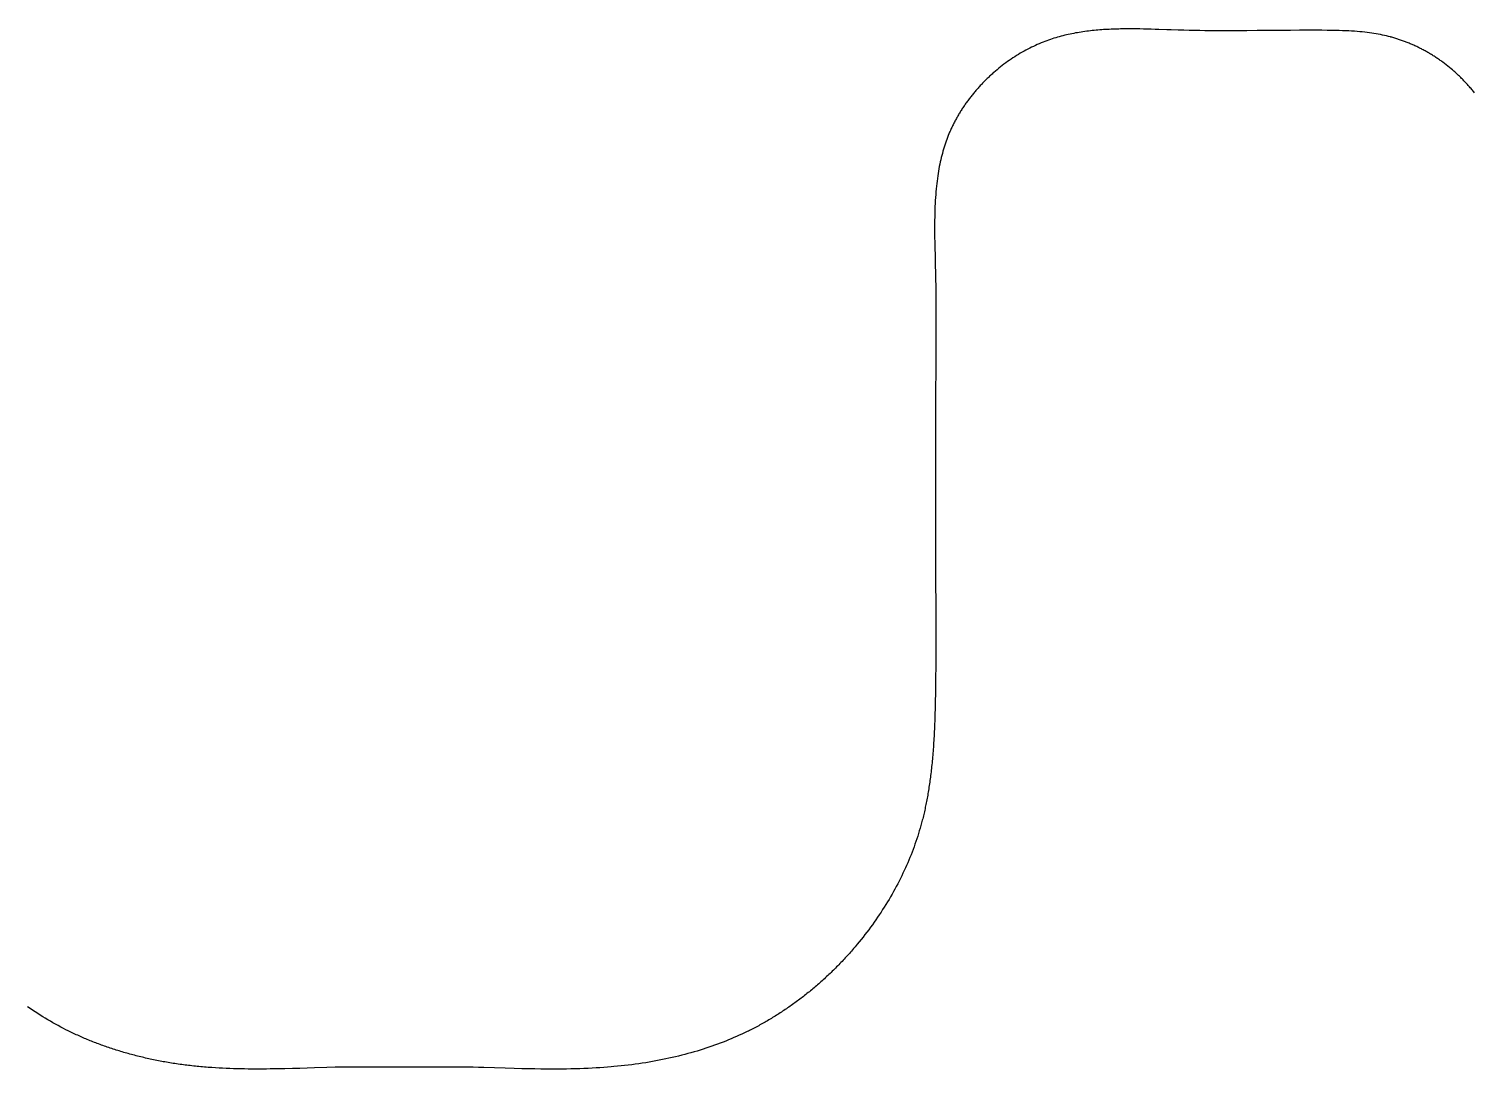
# Model space of a CAD drawing. Header units: millimetres. Extents: x -9 to 276, y -90 to 14.
# Drawn here: x 84.735 to 88.986, y 10.938 to 13.998 of the extents above; entities that cross this region are included whole.
import ezdxf

# ---------------------------------------------------------------- set-up
doc = ezdxf.new("R2010")
doc.units = ezdxf.units.MM
doc.layers.add('BLACK', color=7, linetype='CONTINUOUS')

msp = doc.modelspace()

# ---------------------------------------------------------------- linework, layer by layer
at = {"layer": 'BLACK', "linetype": 'Continuous'}
for p, q in [((87.808398, 13.984794), (87.803018, 13.983736)), ((87.813789, 13.985801), (87.808398, 13.984794)), ((87.819193, 13.986759), (87.813789, 13.985801)), ((87.824609, 13.987669), (87.819193, 13.986759)), ((87.830036, 13.988532), (87.824609, 13.987669)), ((87.835474, 13.989349), (87.830036, 13.988532)), ((87.840923, 13.990121), (87.835474, 13.989349)), ((87.846383, 13.99085), (87.840923, 13.990121)), ((87.851854, 13.991535), (87.846383, 13.99085)), ((87.857334, 13.992179), (87.851854, 13.991535)), ((87.862824, 13.992781), (87.857334, 13.992179)), ((87.868324, 13.993344), (87.862824, 13.992781)), ((87.873833, 13.993868), (87.868324, 13.993344)), ((87.879351, 13.994355), (87.873833, 13.993868)), ((87.884878, 13.994804), (87.879351, 13.994355)), ((87.890413, 13.995218), (87.884878, 13.994804)), ((87.895957, 13.995597), (87.890413, 13.995218)), ((87.901508, 13.995943), (87.895957, 13.995597)), ((87.907067, 13.996256), (87.901508, 13.995943)), ((87.912633, 13.996537), (87.907067, 13.996256)), ((87.918206, 13.996787), (87.912633, 13.996537)), ((87.923785, 13.997008), (87.918206, 13.996787)), ((87.929372, 13.9972), (87.923785, 13.997008)), ((87.934964, 13.997365), (87.929372, 13.9972)), ((87.940562, 13.997503), (87.934964, 13.997365)), ((87.946166, 13.997616), (87.940562, 13.997503)), ((87.951775, 13.997704), (87.946166, 13.997616)), ((87.957389, 13.997769), (87.951775, 13.997704)), ((87.963008, 13.997812), (87.957389, 13.997769)), ((87.968631, 13.997833), (87.963008, 13.997812)), ((87.97989, 13.997814), (87.968631, 13.997833)), ((87.991163, 13.997723), (87.97989, 13.997814)), ((88.002448, 13.997566), (87.991163, 13.997723)), ((88.013743, 13.997352), (88.002448, 13.997566)), ((88.025046, 13.997089), (88.013743, 13.997352)), ((88.036354, 13.996785), (88.025046, 13.997089)), ((88.047666, 13.996449), (88.036354, 13.996785)), ((88.058977, 13.996089), (88.047666, 13.996449)), ((88.081595, 13.995328), (88.058977, 13.996089)), ((88.094944, 13.994875), (88.081595, 13.995328)), ((88.115422, 13.99421), (88.094944, 13.994875)), ((88.132127, 13.993725), (88.115422, 13.99421)), ((88.147679, 13.993341), (88.132127, 13.993725)), ((88.163201, 13.993023), (88.147679, 13.993341)), ((88.178697, 13.992766), (88.163201, 13.993023)), ((88.194168, 13.992567), (88.178697, 13.992766)), ((88.209616, 13.992421), (88.194168, 13.992567)), ((88.225043, 13.992323), (88.209616, 13.992421)), ((88.240451, 13.992269), (88.225043, 13.992323)), ((88.255842, 13.992254), (88.240451, 13.992269)), ((88.271218, 13.992275), (88.255842, 13.992254)), ((88.286581, 13.992327), (88.271218, 13.992275)), ((88.301933, 13.992405), (88.286581, 13.992327)), ((88.317276, 13.992506), (88.301933, 13.992405)), ((88.347942, 13.992755), (88.317276, 13.992506)), ((88.378596, 13.993039), (88.347942, 13.992755)), ((88.414222, 13.993367), (88.378596, 13.993039)), ((88.445484, 13.993611), (88.414222, 13.993367)), ((88.471993, 13.993757), (88.445484, 13.993611)), ((88.495719, 13.99382), (88.471993, 13.993757)), ((88.517557, 13.993808), (88.495719, 13.99382)), ((88.538004, 13.993725), (88.517557, 13.993808)), ((88.553341, 13.993605), (88.538004, 13.993725)), ((88.566299, 13.993442), (88.553341, 13.993605)), ((88.577905, 13.993229), (88.566299, 13.993442)), ((88.588574, 13.992963), (88.577905, 13.993229)), ((88.59854, 13.992642), (88.588574, 13.992963)), ((88.60795, 13.992266), (88.59854, 13.992642)), ((88.616903, 13.991834), (88.60795, 13.992266)), ((88.62547, 13.991345), (88.616903, 13.991834)), ((88.633706, 13.9908), (88.62547, 13.991345)), ((88.641651, 13.990197), (88.633706, 13.9908)), ((88.649339, 13.989538), (88.641651, 13.990197)), ((88.656796, 13.988822), (88.649339, 13.989538)), ((88.664044, 13.988049), (88.656796, 13.988822)), ((88.671101, 13.987219), (88.664044, 13.988049)), ((88.677984, 13.986331), (88.671101, 13.987219)), ((88.684705, 13.985386), (88.677984, 13.986331)), ((88.691276, 13.984384), (88.684705, 13.985386)), ((88.697708, 13.983325), (88.691276, 13.984384)), ((87.684259, 13.943871), (87.678689, 13.941092)), ((87.689842, 13.946568), (87.684259, 13.943871)), ((87.695437, 13.949182), (87.689842, 13.946568)), ((87.701043, 13.951712), (87.695437, 13.949182)), ((87.706657, 13.95416), (87.701043, 13.951712)), ((87.712278, 13.956523), (87.706657, 13.95416)), ((87.717904, 13.958803), (87.712278, 13.956523)), ((87.723534, 13.960998), (87.717904, 13.958803)), ((87.729167, 13.963109), (87.723534, 13.960998)), ((87.734343, 13.964974), (87.729167, 13.963109)), ((87.739536, 13.966775), (87.734343, 13.964974)), ((87.744744, 13.968512), (87.739536, 13.966775)), ((87.749969, 13.970187), (87.744744, 13.968512)), ((87.755209, 13.971801), (87.749969, 13.970187)), ((87.760464, 13.973355), (87.755209, 13.971801)), ((87.765734, 13.974849), (87.760464, 13.973355)), ((87.771019, 13.976285), (87.765734, 13.974849)), ((87.776318, 13.977664), (87.771019, 13.976285)), ((87.781631, 13.978987), (87.776318, 13.977664)), ((87.786958, 13.980254), (87.781631, 13.978987)), ((87.792298, 13.981468), (87.786958, 13.980254)), ((87.797652, 13.982628), (87.792298, 13.981468)), ((87.803018, 13.983736), (87.797652, 13.982628)), ((88.704009, 13.982208), (88.697708, 13.983325)), ((88.710187, 13.981034), (88.704009, 13.982208)), ((88.71625, 13.979802), (88.710187, 13.981034)), ((88.722204, 13.978513), (88.71625, 13.979802)), ((88.728054, 13.977166), (88.722204, 13.978513)), ((88.733807, 13.975761), (88.728054, 13.977166)), ((88.739467, 13.974298), (88.733807, 13.975761)), ((88.741233, 13.973825), (88.739467, 13.974298)), ((88.744065, 13.973049), (88.741233, 13.973825)), ((88.746893, 13.972253), (88.744065, 13.973049)), ((88.749726, 13.971435), (88.746893, 13.972253)), ((88.752553, 13.970598), (88.749726, 13.971435)), ((88.755384, 13.969739), (88.752553, 13.970598)), ((88.758211, 13.96886), (88.755384, 13.969739)), ((88.76104, 13.967959), (88.758211, 13.96886)), ((88.763864, 13.967039), (88.76104, 13.967959)), ((88.766691, 13.966097), (88.763864, 13.967039)), ((88.769512, 13.965136), (88.766691, 13.966097)), ((88.772335, 13.964153), (88.769512, 13.965136)), ((88.775152, 13.96315), (88.772335, 13.964153)), ((88.777971, 13.962126), (88.775152, 13.96315)), ((88.780784, 13.961082), (88.777971, 13.962126)), ((88.783597, 13.960017), (88.780784, 13.961082)), ((88.786404, 13.958933), (88.783597, 13.960017)), ((88.789212, 13.957827), (88.786404, 13.958933)), ((88.792013, 13.956702), (88.789212, 13.957827)), ((88.794813, 13.955556), (88.792013, 13.956702)), ((88.797606, 13.954391), (88.794813, 13.955556)), ((88.800399, 13.953204), (88.797606, 13.954391)), ((88.803184, 13.951999), (88.800399, 13.953204)), ((88.805968, 13.950773), (88.803184, 13.951999)), ((88.808744, 13.949528), (88.805968, 13.950773)), ((88.811518, 13.948262), (88.808744, 13.949528)), ((88.814284, 13.946978), (88.811518, 13.948262)), ((88.817047, 13.945673), (88.814284, 13.946978)), ((88.819802, 13.944349), (88.817047, 13.945673)), ((88.822553, 13.943006), (88.819802, 13.944349)), ((88.825296, 13.941643), (88.822553, 13.943006)), ((87.613551, 13.901567), (87.60832, 13.897783)), ((87.618819, 13.905278), (87.613551, 13.901567)), ((87.624122, 13.908917), (87.618819, 13.905278)), ((87.629459, 13.912482), (87.624122, 13.908917)), ((87.634827, 13.915972), (87.629459, 13.912482)), ((87.640225, 13.919386), (87.634827, 13.915972)), ((87.645651, 13.922724), (87.640225, 13.919386)), ((87.651103, 13.925984), (87.645651, 13.922724)), ((87.656579, 13.929165), (87.651103, 13.925984)), ((87.662078, 13.932267), (87.656579, 13.929165)), ((87.667597, 13.93529), (87.662078, 13.932267)), ((87.673134, 13.938232), (87.667597, 13.93529)), ((87.678689, 13.941092), (87.673134, 13.938232)), ((88.828035, 13.940261), (88.825296, 13.941643)), ((88.830765, 13.938861), (88.828035, 13.940261)), ((88.83349, 13.93744), (88.830765, 13.938861)), ((88.836206, 13.936002), (88.83349, 13.93744)), ((88.838917, 13.934544), (88.836206, 13.936002)), ((88.841618, 13.933068), (88.838917, 13.934544)), ((88.844313, 13.931573), (88.841618, 13.933068)), ((88.846998, 13.93006), (88.844313, 13.931573)), ((88.849676, 13.928528), (88.846998, 13.93006)), ((88.852345, 13.926979), (88.849676, 13.928528)), ((88.855005, 13.925411), (88.852345, 13.926979)), ((88.857656, 13.923826), (88.855005, 13.925411)), ((88.860298, 13.922222), (88.857656, 13.923826)), ((88.86293, 13.920602), (88.860298, 13.922222)), ((88.865553, 13.918963), (88.86293, 13.920602)), ((88.868165, 13.917308), (88.865553, 13.918963)), ((88.870767, 13.915635), (88.868165, 13.917308)), ((88.873358, 13.913945), (88.870767, 13.915635)), ((88.875939, 13.912238), (88.873358, 13.913945)), ((88.878508, 13.910515), (88.875939, 13.912238)), ((88.881067, 13.908775), (88.878508, 13.910515)), ((88.883613, 13.907019), (88.881067, 13.908775)), ((88.886149, 13.905247), (88.883613, 13.907019)), ((88.888672, 13.903458), (88.886149, 13.905247)), ((88.891182, 13.901654), (88.888672, 13.903458)), ((88.893681, 13.899834), (88.891182, 13.901654)), ((88.89864, 13.896148), (88.893681, 13.899834)), ((87.560838, 13.858516), (87.558466, 13.856295)), ((87.563224, 13.860722), (87.560838, 13.858516)), ((87.565624, 13.862914), (87.563224, 13.860722)), ((87.568037, 13.865092), (87.565624, 13.862914)), ((87.570464, 13.867254), (87.568037, 13.865092)), ((87.572903, 13.869401), (87.570464, 13.867254)), ((87.577822, 13.87365), (87.572903, 13.869401)), ((87.58279, 13.877837), (87.577822, 13.87365)), ((87.587807, 13.881959), (87.58279, 13.877837)), ((87.59287, 13.886016), (87.587807, 13.881959)), ((87.597978, 13.890007), (87.59287, 13.886016)), ((87.603129, 13.89393), (87.597978, 13.890007)), ((87.60832, 13.897783), (87.603129, 13.89393)), ((88.903546, 13.892401), (88.89864, 13.896148)), ((88.908398, 13.888595), (88.903546, 13.892401)), ((88.913194, 13.884731), (88.908398, 13.888595)), ((88.917932, 13.880811), (88.913194, 13.884731)), ((88.921833, 13.877505), (88.917932, 13.880811)), ((88.924169, 13.87549), (88.921833, 13.877505)), ((88.926492, 13.87346), (88.924169, 13.87549)), ((88.928805, 13.871411), (88.926492, 13.87346)), ((88.931105, 13.869348), (88.928805, 13.871411)), ((88.933397, 13.867266), (88.931105, 13.869348)), ((88.935674, 13.865169), (88.933397, 13.867266)), ((88.937942, 13.863053), (88.935674, 13.865169)), ((88.940196, 13.860923), (88.937942, 13.863053)), ((88.942442, 13.858774), (88.940196, 13.860923)), ((88.944673, 13.856611), (88.942442, 13.858774)), ((87.520483, 13.816557), (87.518396, 13.814113)), ((87.522586, 13.818988), (87.520483, 13.816557)), ((87.524708, 13.82141), (87.522586, 13.818988)), ((87.526845, 13.82382), (87.524708, 13.82141)), ((87.529001, 13.82622), (87.526845, 13.82382)), ((87.531171, 13.828607), (87.529001, 13.82622)), ((87.53336, 13.830983), (87.531171, 13.828607)), ((87.535564, 13.833347), (87.53336, 13.830983)), ((87.537785, 13.8357), (87.535564, 13.833347)), ((87.540021, 13.83804), (87.537785, 13.8357)), ((87.542274, 13.840368), (87.540021, 13.83804)), ((87.544541, 13.842682), (87.542274, 13.840368)), ((87.546825, 13.844985), (87.544541, 13.842682)), ((87.549123, 13.847274), (87.546825, 13.844985)), ((87.551437, 13.84955), (87.549123, 13.847274)), ((87.553766, 13.851812), (87.551437, 13.84955)), ((87.556109, 13.854061), (87.553766, 13.851812)), ((87.558466, 13.856295), (87.556109, 13.854061)), ((88.946894, 13.854428), (88.944673, 13.856611)), ((88.949102, 13.852232), (88.946894, 13.854428)), ((88.9513, 13.850016), (88.949102, 13.852232)), ((88.953483, 13.847787), (88.9513, 13.850016)), ((88.955657, 13.845539), (88.953483, 13.847787)), ((88.957817, 13.843277), (88.955657, 13.845539)), ((88.959966, 13.840996), (88.957817, 13.843277)), ((88.962101, 13.838702), (88.959966, 13.840996)), ((88.964226, 13.836389), (88.962101, 13.838702)), ((88.966336, 13.834063), (88.964226, 13.836389)), ((88.968436, 13.831718), (88.966336, 13.834063)), ((88.97052, 13.82936), (88.968436, 13.831718)), ((88.972595, 13.826983), (88.97052, 13.82936)), ((88.974654, 13.824593), (88.972595, 13.826983)), ((88.976702, 13.822184), (88.974654, 13.824593)), ((88.978736, 13.819763), (88.976702, 13.822184)), ((88.980758, 13.817323), (88.978736, 13.819763)), ((88.982765, 13.814871), (88.980758, 13.817323)), ((88.984761, 13.8124), (88.982765, 13.814871)), ((87.487491, 13.773771), (87.485722, 13.771184)), ((87.489282, 13.776355), (87.487491, 13.773771)), ((87.49109, 13.778929), (87.489282, 13.776355)), ((87.49292, 13.781498), (87.49109, 13.778929)), ((87.494766, 13.784057), (87.49292, 13.781498)), ((87.496634, 13.786611), (87.494766, 13.784057)), ((87.498519, 13.789154), (87.496634, 13.786611)), ((87.500425, 13.791691), (87.498519, 13.789154)), ((87.502347, 13.794218), (87.500425, 13.791691)), ((87.504291, 13.796739), (87.502347, 13.794218)), ((87.50625, 13.799248), (87.504291, 13.796739)), ((87.50823, 13.80175), (87.50625, 13.799248)), ((87.510227, 13.804241), (87.50823, 13.80175)), ((87.512243, 13.806725), (87.510227, 13.804241)), ((87.514276, 13.809197), (87.512243, 13.806725)), ((87.516328, 13.811661), (87.514276, 13.809197)), ((87.518396, 13.814113), (87.516328, 13.811661)), ((88.986741, 13.809917), (88.984761, 13.8124)), ((87.461576, 13.731647), (87.460132, 13.728976)), ((87.463044, 13.734319), (87.461576, 13.731647)), ((87.46453, 13.736982), (87.463044, 13.734319)), ((87.466039, 13.739645), (87.46453, 13.736982)), ((87.467567, 13.7423), (87.466039, 13.739645)), ((87.469117, 13.744955), (87.467567, 13.7423)), ((87.470686, 13.7476), (87.469117, 13.744955)), ((87.472277, 13.750245), (87.470686, 13.7476)), ((87.473886, 13.75288), (87.472277, 13.750245)), ((87.475518, 13.755514), (87.473886, 13.75288)), ((87.477167, 13.758139), (87.475518, 13.755514)), ((87.478839, 13.760762), (87.477167, 13.758139)), ((87.480529, 13.763375), (87.478839, 13.760762)), ((87.482241, 13.765985), (87.480529, 13.763375)), ((87.483971, 13.768586), (87.482241, 13.765985)), ((87.485722, 13.771184), (87.483971, 13.768586)), ((87.441267, 13.689271), (87.439058, 13.683846)), ((87.443241, 13.693948), (87.441267, 13.689271)), ((87.444415, 13.696658), (87.443241, 13.693948)), ((87.445608, 13.699362), (87.444415, 13.696658)), ((87.446824, 13.702069), (87.445608, 13.699362)), ((87.448059, 13.704769), (87.446824, 13.702069)), ((87.449317, 13.707471), (87.448059, 13.704769)), ((87.450594, 13.710167), (87.449317, 13.707471)), ((87.451895, 13.712865), (87.450594, 13.710167)), ((87.453214, 13.715555), (87.451895, 13.712865)), ((87.454557, 13.718247), (87.453214, 13.715555)), ((87.455918, 13.720932), (87.454557, 13.718247)), ((87.457302, 13.723618), (87.455918, 13.720932)), ((87.458705, 13.726296), (87.457302, 13.723618)), ((87.460132, 13.728976), (87.458705, 13.726296)), ((87.427038, 13.649835), (87.425239, 13.643901)), ((87.428895, 13.655689), (87.427038, 13.649835)), ((87.430811, 13.661466), (87.428895, 13.655689)), ((87.432785, 13.667167), (87.430811, 13.661466)), ((87.434817, 13.672796), (87.432785, 13.667167)), ((87.436908, 13.678355), (87.434817, 13.672796)), ((87.439058, 13.683846), (87.436908, 13.678355)), ((87.415664, 13.606449), (87.414272, 13.599867)), ((87.417115, 13.612928), (87.415664, 13.606449)), ((87.418624, 13.619308), (87.417115, 13.612928)), ((87.42019, 13.625591), (87.418624, 13.619308)), ((87.421815, 13.631782), (87.42019, 13.625591)), ((87.423498, 13.637885), (87.421815, 13.631782)), ((87.425239, 13.643901), (87.423498, 13.637885)), ((87.40819, 13.565226), (87.407151, 13.557912)), ((87.409289, 13.572402), (87.40819, 13.565226)), ((87.410446, 13.579449), (87.409289, 13.572402)), ((87.411663, 13.586371), (87.410446, 13.579449)), ((87.412938, 13.593176), (87.411663, 13.586371)), ((87.414272, 13.599867), (87.412938, 13.593176)), ((87.402857, 13.518994), (87.402181, 13.510667)), ((87.403594, 13.527124), (87.402857, 13.518994)), ((87.404393, 13.53507), (87.403594, 13.527124)), ((87.405252, 13.542843), (87.404393, 13.53507)), ((87.406172, 13.550454), (87.405252, 13.542843)), ((87.407151, 13.557912), (87.406172, 13.550454)), ((87.400106, 13.475033), (87.399748, 13.465429)), ((87.400529, 13.484332), (87.400106, 13.475033)), ((87.401017, 13.493355), (87.400529, 13.484332)), ((87.401568, 13.502126), (87.401017, 13.493355)), ((87.402181, 13.510667), (87.401568, 13.502126)), ((87.399074, 13.434374), (87.398989, 13.423079)), ((87.39923, 13.44515), (87.399074, 13.434374)), ((87.399455, 13.455483), (87.39923, 13.44515)), ((87.399748, 13.465429), (87.399455, 13.455483)), ((87.398989, 13.423079), (87.398976, 13.411165)), ((87.398976, 13.411165), (87.39904, 13.398486)), ((87.39904, 13.398486), (87.399187, 13.384826)), ((87.399187, 13.384826), (87.399423, 13.369824)), ((87.399423, 13.369824), (87.399766, 13.352799)), ((87.399766, 13.352799), (87.400253, 13.332096)), ((87.400253, 13.332096), (87.400628, 13.317155)), ((87.400628, 13.317155), (87.401048, 13.300388)), ((87.401048, 13.300388), (87.401443, 13.283649)), ((87.401443, 13.283649), (87.401877, 13.26246)), ((87.401877, 13.26246), (87.402245, 13.240669)), ((87.402245, 13.240669), (87.402546, 13.21818)), ((87.402546, 13.21818), (87.40278, 13.194871)), ((87.40278, 13.194871), (87.402945, 13.170586)), ((87.402945, 13.170586), (87.403041, 13.145107)), ((87.403041, 13.145107), (87.403065, 13.11813)), ((87.403065, 13.11813), (87.403014, 13.089192)), ((87.402882, 13.057527), (87.402658, 13.021684)), ((87.403014, 13.089192), (87.402882, 13.057527)), ((87.402658, 13.021684), (87.402316, 12.978125)), ((87.402316, 12.978125), (87.402052, 12.947368)), ((87.402052, 12.947368), (87.401733, 12.910075)), ((87.401733, 12.910075), (87.401443, 12.872751)), ((87.401443, 12.872751), (87.401443, 12.461852)), ((87.401443, 12.461852), (87.401793, 12.403494)), ((87.401793, 12.403494), (87.402061, 12.359423)), ((87.402061, 12.359423), (87.402299, 12.315365)), ((87.402299, 12.315365), (87.402478, 12.271312)), ((87.402478, 12.271312), (87.402536, 12.249287)), ((87.402536, 12.249287), (87.402568, 12.227261)), ((87.40257, 12.205234), (87.402539, 12.183205)), ((87.402568, 12.227261), (87.40257, 12.205234)), ((87.40247, 12.161173), (87.402361, 12.139139)), ((87.402539, 12.183205), (87.40247, 12.161173)), ((87.402208, 12.1171), (87.402006, 12.095057)), ((87.402361, 12.139139), (87.402208, 12.1171)), ((87.401752, 12.073008), (87.401443, 12.050954)), ((87.402006, 12.095057), (87.401752, 12.073008)), ((87.401235, 12.038134), (87.401003, 12.025313)), ((87.401443, 12.050954), (87.401235, 12.038134)), ((87.40033, 11.995308), (87.400081, 11.986109)), ((87.400558, 12.004508), (87.40033, 11.995308)), ((87.400792, 12.01491), (87.400558, 12.004508)), ((87.401003, 12.025313), (87.400792, 12.01491)), ((87.398694, 11.946166), (87.398374, 11.938761)), ((87.398992, 11.953575), (87.398694, 11.946166)), ((87.399287, 11.961423), (87.398992, 11.953575)), ((87.39956, 11.969273), (87.399287, 11.961423)), ((87.399831, 11.97769), (87.39956, 11.969273)), ((87.400081, 11.986109), (87.399831, 11.97769)), ((87.396602, 11.904677), (87.396204, 11.898189)), ((87.396981, 11.911169), (87.396602, 11.904677)), ((87.397353, 11.917915), (87.396981, 11.911169)), ((87.397704, 11.924665), (87.397353, 11.917915)), ((87.398049, 11.931711), (87.397704, 11.924665)), ((87.398374, 11.938761), (87.398049, 11.931711)), ((87.393543, 11.861741), (87.393054, 11.856009)), ((87.394024, 11.867629), (87.393543, 11.861741)), ((87.394485, 11.873522), (87.394024, 11.867629)), ((87.394939, 11.879587), (87.394485, 11.873522)), ((87.395372, 11.885657), (87.394939, 11.879587)), ((87.395798, 11.891921), (87.395372, 11.885657)), ((87.396204, 11.898189), (87.395798, 11.891921)), ((87.389217, 11.817559), (87.388616, 11.812344)), ((87.389809, 11.822883), (87.389217, 11.817559)), ((87.390382, 11.828213), (87.389809, 11.822883)), ((87.390947, 11.833661), (87.390382, 11.828213)), ((87.391492, 11.839113), (87.390947, 11.833661)), ((87.392029, 11.844695), (87.391492, 11.839113)), ((87.392545, 11.850281), (87.392029, 11.844695)), ((87.393054, 11.856009), (87.392545, 11.850281)), ((87.383991, 11.777086), (87.383278, 11.772259)), ((87.384697, 11.781996), (87.383991, 11.777086)), ((87.385382, 11.78691), (87.384697, 11.781996)), ((87.386059, 11.791914), (87.385382, 11.78691)), ((87.386717, 11.796922), (87.386059, 11.791914)), ((87.387366, 11.802026), (87.386717, 11.796922)), ((87.387995, 11.807134), (87.387366, 11.802026)), ((87.388616, 11.812344), (87.387995, 11.807134)), ((87.377037, 11.734939), (87.37619, 11.730426)), ((87.377863, 11.739457), (87.377037, 11.734939)), ((87.378682, 11.744042), (87.377863, 11.739457)), ((87.37948, 11.748631), (87.378682, 11.744042)), ((87.38027, 11.753291), (87.37948, 11.748631)), ((87.381041, 11.757955), (87.38027, 11.753291)), ((87.381802, 11.762694), (87.381041, 11.757955)), ((87.382544, 11.767437), (87.381802, 11.762694)), ((87.383278, 11.772259), (87.382544, 11.767437)), ((87.36796, 11.691395), (87.366971, 11.687193)), ((87.368929, 11.695601), (87.36796, 11.691395)), ((87.369889, 11.69986), (87.368929, 11.695601)), ((87.370829, 11.704124), (87.369889, 11.69986)), ((87.371761, 11.708442), (87.370829, 11.704124)), ((87.372673, 11.712765), (87.371761, 11.708442)), ((87.373576, 11.717145), (87.372673, 11.712765)), ((87.37446, 11.72153), (87.373576, 11.717145)), ((87.375335, 11.725976), (87.37446, 11.72153)), ((87.37619, 11.730426), (87.375335, 11.725976)), ((87.356401, 11.646977), (87.354102, 11.639168)), ((87.358571, 11.65462), (87.356401, 11.646977)), ((87.359673, 11.658613), (87.358571, 11.65462)), ((87.360757, 11.662612), (87.359673, 11.658613)), ((87.361831, 11.666655), (87.360757, 11.662612)), ((87.362885, 11.670703), (87.361831, 11.666655)), ((87.363931, 11.674797), (87.362885, 11.670703)), ((87.364957, 11.678895), (87.363931, 11.674797)), ((87.365974, 11.683042), (87.364957, 11.678895)), ((87.366971, 11.687193), (87.365974, 11.683042)), ((87.344068, 11.607918), (87.341349, 11.600105)), ((87.346702, 11.615731), (87.344068, 11.607918)), ((87.349253, 11.623544), (87.346702, 11.615731)), ((87.35172, 11.631356), (87.349253, 11.623544)), ((87.354102, 11.639168), (87.35172, 11.631356)), ((87.329634, 11.568878), (87.326495, 11.56108)), ((87.332689, 11.57668), (87.329634, 11.568878)), ((87.33566, 11.584486), (87.332689, 11.57668)), ((87.338547, 11.592295), (87.33566, 11.584486)), ((87.341349, 11.600105), (87.338547, 11.592295)), ((87.30954, 11.522188), (87.305898, 11.514435)), ((87.313099, 11.529951), (87.30954, 11.522188)), ((87.316573, 11.537723), (87.313099, 11.529951)), ((87.319964, 11.545502), (87.316573, 11.537723)), ((87.323271, 11.553288), (87.319964, 11.545502)), ((87.326495, 11.56108), (87.323271, 11.553288)), ((87.290499, 11.483537), (87.286442, 11.475846)), ((87.294473, 11.491242), (87.290499, 11.483537)), ((87.298365, 11.498961), (87.294473, 11.491242)), ((87.302173, 11.506692), (87.298365, 11.498961)), ((87.305898, 11.514435), (87.302173, 11.506692)), ((87.264932, 11.437642), (87.260387, 11.43006)), ((87.269397, 11.445246), (87.264932, 11.437642)), ((87.27378, 11.452869), (87.269397, 11.445246)), ((87.278083, 11.460511), (87.27378, 11.452869)), ((87.282303, 11.46817), (87.278083, 11.460511)), ((87.286442, 11.475846), (87.282303, 11.46817)), ((87.23647, 11.392498), (87.231452, 11.385064)), ((87.241411, 11.39996), (87.23647, 11.392498)), ((87.246273, 11.407448), (87.241411, 11.39996)), ((87.251057, 11.414961), (87.246273, 11.407448)), ((87.255762, 11.422499), (87.251057, 11.414961)), ((87.260387, 11.43006), (87.255762, 11.422499)), ((87.210617, 11.355629), (87.205221, 11.348352)), ((87.215939, 11.36294), (87.210617, 11.355629)), ((87.221186, 11.370284), (87.215939, 11.36294)), ((87.226357, 11.377659), (87.221186, 11.370284)), ((87.231452, 11.385064), (87.226357, 11.377659)), ((87.177154, 11.312518), (87.171329, 11.30547)), ((87.182909, 11.319607), (87.177154, 11.312518)), ((87.188595, 11.326736), (87.182909, 11.319607)), ((87.194209, 11.333904), (87.188595, 11.326736)), ((87.199751, 11.34111), (87.194209, 11.333904)), ((87.205221, 11.348352), (87.199751, 11.34111)), ((87.136109, 11.265354), (87.132999, 11.262003)), ((87.139207, 11.268721), (87.136109, 11.265354)), ((87.142291, 11.272102), (87.139207, 11.268721)), ((87.145361, 11.275499), (87.142291, 11.272102)), ((87.148418, 11.27891), (87.145361, 11.275499)), ((87.151461, 11.282336), (87.148418, 11.27891)), ((87.15449, 11.285776), (87.151461, 11.282336)), ((87.157505, 11.289231), (87.15449, 11.285776)), ((87.160506, 11.2927), (87.157505, 11.289231)), ((87.165435, 11.298465), (87.160506, 11.2927)), ((87.171329, 11.30547), (87.165435, 11.298465)), ((87.094677, 11.223002), (87.091403, 11.219856)), ((87.097937, 11.226164), (87.094677, 11.223002)), ((87.101187, 11.229343), (87.097937, 11.226164)), ((87.104424, 11.232537), (87.101187, 11.229343)), ((87.107649, 11.235748), (87.104424, 11.232537)), ((87.110862, 11.238974), (87.107649, 11.235748)), ((87.114063, 11.242218), (87.110862, 11.238974)), ((87.11725, 11.245476), (87.114063, 11.242218)), ((87.120426, 11.248751), (87.11725, 11.245476)), ((87.123588, 11.25204), (87.120426, 11.248751)), ((87.126739, 11.255346), (87.123588, 11.25204)), ((87.129875, 11.258666), (87.126739, 11.255346)), ((87.132999, 11.262003), (87.129875, 11.258666)), ((87.047836, 11.180504), (87.044409, 11.177597)), ((87.05125, 11.183426), (87.047836, 11.180504)), ((87.054657, 11.186368), (87.05125, 11.183426)), ((87.05805, 11.189326), (87.054657, 11.186368)), ((87.061436, 11.192303), (87.05805, 11.189326)), ((87.064809, 11.195295), (87.061436, 11.192303)), ((87.068173, 11.198307), (87.064809, 11.195295)), ((87.071524, 11.201334), (87.068173, 11.198307)), ((87.074866, 11.204379), (87.071524, 11.201334)), ((87.078195, 11.20744), (87.074866, 11.204379)), ((87.081515, 11.21052), (87.078195, 11.20744)), ((87.084822, 11.213615), (87.081515, 11.21052)), ((87.088119, 11.216728), (87.084822, 11.213615)), ((87.091403, 11.219856), (87.088119, 11.216728)), ((86.99545, 11.138812), (86.991887, 11.136181)), ((86.999007, 11.141464), (86.99545, 11.138812)), ((87.002552, 11.144132), (86.999007, 11.141464)), ((87.006092, 11.146821), (87.002552, 11.144132)), ((87.00962, 11.149527), (87.006092, 11.146821)), ((87.013142, 11.152253), (87.00962, 11.149527)), ((87.016652, 11.154995), (87.013142, 11.152253)), ((87.020156, 11.157758), (87.016652, 11.154995)), ((87.023649, 11.160537), (87.020156, 11.157758)), ((87.027134, 11.163336), (87.023649, 11.160537)), ((87.030607, 11.166152), (87.027134, 11.163336)), ((87.034074, 11.168987), (87.030607, 11.166152)), ((87.037528, 11.171838), (87.034074, 11.168987)), ((87.040975, 11.17471), (87.037528, 11.171838)), ((87.044409, 11.177597), (87.040975, 11.17471)), ((84.738904, 11.11634), (84.73159, 11.121342)), ((84.746252, 11.111413), (84.738904, 11.11634)), ((84.753632, 11.10656), (84.746252, 11.111413)), ((84.761043, 11.101782), (84.753632, 11.10656)), ((84.768484, 11.09708), (84.761043, 11.101782)), ((84.775955, 11.092453), (84.768484, 11.09708)), ((86.930116, 11.094344), (86.926421, 11.092059)), ((86.933808, 11.096652), (86.930116, 11.094344)), ((86.93749, 11.098977), (86.933808, 11.096652)), ((86.941169, 11.101323), (86.93749, 11.098977)), ((86.944838, 11.103687), (86.941169, 11.101323)), ((86.948503, 11.106073), (86.944838, 11.103687)), ((86.952158, 11.108475), (86.948503, 11.106073)), ((86.955809, 11.110899), (86.952158, 11.108475)), ((86.959449, 11.11334), (86.955809, 11.110899)), ((86.963086, 11.115803), (86.959449, 11.11334)), ((86.966711, 11.118282), (86.963086, 11.115803)), ((86.970333, 11.120783), (86.966711, 11.118282)), ((86.973943, 11.123301), (86.970333, 11.120783)), ((86.977549, 11.12584), (86.973943, 11.123301)), ((86.981144, 11.128396), (86.977549, 11.12584)), ((86.984734, 11.130973), (86.981144, 11.128396)), ((86.988313, 11.133566), (86.984734, 11.130973)), ((86.991887, 11.136181), (86.988313, 11.133566)), ((84.783453, 11.087904), (84.775955, 11.092453)), ((84.790978, 11.083431), (84.783453, 11.087904)), ((84.79853, 11.079035), (84.790978, 11.083431)), ((84.806106, 11.074718), (84.79853, 11.079035)), ((84.813707, 11.070478), (84.806106, 11.074718)), ((84.82133, 11.066317), (84.813707, 11.070478)), ((84.828975, 11.062235), (84.82133, 11.066317)), ((84.836642, 11.058232), (84.828975, 11.062235)), ((84.844328, 11.054309), (84.836642, 11.058232)), ((84.851165, 11.050894), (84.844328, 11.054309)), ((86.855074, 11.052366), (86.85127, 11.050477)), ((86.858878, 11.054276), (86.855074, 11.052366)), ((86.862673, 11.056205), (86.858878, 11.054276)), ((86.866467, 11.058155), (86.862673, 11.056205)), ((86.870253, 11.060124), (86.866467, 11.058155)), ((86.874038, 11.062115), (86.870253, 11.060124)), ((86.877813, 11.064123), (86.874038, 11.062115)), ((86.881587, 11.066154), (86.877813, 11.064123)), ((86.885353, 11.068202), (86.881587, 11.066154)), ((86.889116, 11.070273), (86.885353, 11.068202)), ((86.892871, 11.072361), (86.889116, 11.070273)), ((86.896624, 11.074472), (86.892871, 11.072361)), ((86.900367, 11.0766), (86.896624, 11.074472)), ((86.904109, 11.07875), (86.900367, 11.0766)), ((86.90784, 11.080918), (86.904109, 11.07875)), ((86.91157, 11.083107), (86.90784, 11.080918)), ((86.91529, 11.085315), (86.91157, 11.083107)), ((86.919008, 11.087544), (86.91529, 11.085315)), ((86.922716, 11.08979), (86.919008, 11.087544)), ((86.926421, 11.092059), (86.922716, 11.08979)), ((84.855061, 11.04898), (84.851165, 11.050894)), ((84.858964, 11.047083), (84.855061, 11.04898)), ((84.86289, 11.045199), (84.858964, 11.047083)), ((84.866823, 11.043333), (84.86289, 11.045199)), ((84.870779, 11.041479), (84.866823, 11.043333)), ((84.874742, 11.039643), (84.870779, 11.041479)), ((84.878728, 11.037819), (84.874742, 11.039643)), ((84.882721, 11.036014), (84.878728, 11.037819)), ((84.886737, 11.03422), (84.882721, 11.036014)), ((84.89076, 11.032445), (84.886737, 11.03422)), ((84.894806, 11.030682), (84.89076, 11.032445)), ((84.89886, 11.028938), (84.894806, 11.030682)), ((84.902936, 11.027206), (84.89886, 11.028938)), ((84.90702, 11.025493), (84.902936, 11.027206)), ((84.911126, 11.023792), (84.90702, 11.025493)), ((84.91524, 11.022109), (84.911126, 11.023792)), ((84.919377, 11.020439), (84.91524, 11.022109)), ((84.923521, 11.018787), (84.919377, 11.020439)), ((84.927687, 11.017148), (84.923521, 11.018787)), ((84.931862, 11.015528), (84.927687, 11.017148)), ((84.936059, 11.013921), (84.931862, 11.015528)), ((84.940263, 11.012332), (84.936059, 11.013921)), ((84.944491, 11.010756), (84.940263, 11.012332)), ((84.948725, 11.009198), (84.944491, 11.010756)), ((84.952983, 11.007654), (84.948725, 11.009198)), ((86.760363, 11.011572), (86.75201, 11.008544)), ((86.768645, 11.014659), (86.760363, 11.011572)), ((86.776855, 11.017803), (86.768645, 11.014659)), ((86.784994, 11.021006), (86.776855, 11.017803)), ((86.793062, 11.024265), (86.784994, 11.021006)), ((86.80106, 11.027582), (86.793062, 11.024265)), ((86.808987, 11.030956), (86.80106, 11.027582)), ((86.816845, 11.034387), (86.808987, 11.030956)), ((86.824634, 11.037874), (86.816845, 11.034387)), ((86.832354, 11.041418), (86.824634, 11.037874)), ((86.840006, 11.045017), (86.832354, 11.041418)), ((86.847457, 11.048607), (86.840006, 11.045017)), ((86.85127, 11.050477), (86.847457, 11.048607)), ((84.957248, 11.006128), (84.952983, 11.007654)), ((84.961536, 11.004616), (84.957248, 11.006128)), ((84.965831, 11.003122), (84.961536, 11.004616)), ((84.97015, 11.001641), (84.965831, 11.003122)), ((84.974475, 11.00018), (84.97015, 11.001641)), ((84.978824, 10.998731), (84.974475, 11.00018)), ((84.983179, 10.997302), (84.978824, 10.998731)), ((84.987559, 10.995886), (84.983179, 10.997302)), ((84.991944, 10.994489), (84.987559, 10.995886)), ((84.996354, 10.993105), (84.991944, 10.994489)), ((85.000769, 10.991741), (84.996354, 10.993105)), ((85.005209, 10.99039), (85.000769, 10.991741)), ((85.009655, 10.989059), (85.005209, 10.99039)), ((85.014124, 10.987741), (85.009655, 10.989059)), ((85.0186, 10.986442), (85.014124, 10.987741)), ((85.0231, 10.985158), (85.0186, 10.986442)), ((85.027606, 10.983892), (85.0231, 10.985158)), ((85.032135, 10.982641), (85.027606, 10.983892)), ((85.036671, 10.981409), (85.032135, 10.982641)), ((85.041231, 10.980191), (85.036671, 10.981409)), ((85.045796, 10.978992), (85.041231, 10.980191)), ((85.050386, 10.977808), (85.045796, 10.978992)), ((85.054981, 10.976643), (85.050386, 10.977808)), ((85.0596, 10.975493), (85.054981, 10.976643)), ((85.064225, 10.974362), (85.0596, 10.975493)), ((85.068874, 10.973246), (85.064225, 10.974362)), ((85.073529, 10.97215), (85.068874, 10.973246)), ((85.078207, 10.971068), (85.073529, 10.97215)), ((85.082891, 10.970006), (85.078207, 10.971068)), ((85.087599, 10.968959), (85.082891, 10.970006)), ((85.092312, 10.967931), (85.087599, 10.968959)), ((85.097049, 10.966919), (85.092312, 10.967931)), ((85.101791, 10.965926), (85.097049, 10.966919)), ((86.598602, 10.966319), (86.588888, 10.964403)), ((86.608237, 10.968301), (86.598602, 10.966319)), ((86.617794, 10.970348), (86.608237, 10.968301)), ((86.627274, 10.972459), (86.617794, 10.970348)), ((86.636676, 10.974634), (86.627274, 10.972459)), ((86.646002, 10.976873), (86.636676, 10.974634)), ((86.65525, 10.979175), (86.646002, 10.976873)), ((86.664422, 10.981539), (86.65525, 10.979175)), ((86.673518, 10.983966), (86.664422, 10.981539)), ((86.682537, 10.986455), (86.673518, 10.983966)), ((86.691482, 10.989005), (86.682537, 10.986455)), ((86.700351, 10.991616), (86.691482, 10.989005)), ((86.709146, 10.994287), (86.700351, 10.991616)), ((86.717866, 10.997019), (86.709146, 10.994287)), ((86.726512, 10.999811), (86.717866, 10.997019)), ((86.735084, 11.002663), (86.726512, 10.999811)), ((86.743583, 11.005574), (86.735084, 11.002663)), ((86.75201, 11.008544), (86.743583, 11.005574)), ((85.106557, 10.964949), (85.101791, 10.965926)), ((85.111328, 10.963991), (85.106557, 10.964949)), ((85.116123, 10.963049), (85.111328, 10.963991)), ((85.120923, 10.962126), (85.116123, 10.963049)), ((85.125747, 10.96122), (85.120923, 10.962126)), ((85.130575, 10.960332), (85.125747, 10.96122)), ((85.135428, 10.959461), (85.130575, 10.960332)), ((85.140284, 10.95861), (85.135428, 10.959461)), ((85.145165, 10.957775), (85.140284, 10.95861)), ((85.15005, 10.956959), (85.145165, 10.957775)), ((85.154959, 10.95616), (85.15005, 10.956959)), ((85.159871, 10.955381), (85.154959, 10.95616)), ((85.164808, 10.954618), (85.159871, 10.955381)), ((85.169748, 10.953875), (85.164808, 10.954618)), ((85.174713, 10.953149), (85.169748, 10.953875)), ((85.17968, 10.952442), (85.174713, 10.953149)), ((85.184672, 10.951752), (85.17968, 10.952442)), ((85.189666, 10.951083), (85.184672, 10.951752)), ((85.194685, 10.95043), (85.189666, 10.951083)), ((85.199707, 10.949797), (85.194685, 10.95043)), ((85.204752, 10.949182), (85.199707, 10.949797)), ((85.2098, 10.948586), (85.204752, 10.949182)), ((85.214871, 10.948008), (85.2098, 10.948586)), ((85.219946, 10.94745), (85.214871, 10.948008)), ((85.225043, 10.94691), (85.219946, 10.94745)), ((85.230143, 10.946389), (85.225043, 10.94691)), ((85.235486, 10.945865), (85.230143, 10.946389)), ((85.24083, 10.945363), (85.235486, 10.945865)), ((85.246177, 10.944882), (85.24083, 10.945363)), ((85.251526, 10.944421), (85.246177, 10.944882)), ((85.256877, 10.943981), (85.251526, 10.944421)), ((85.26223, 10.943561), (85.256877, 10.943981)), ((85.272942, 10.942781), (85.26223, 10.943561)), ((85.283661, 10.942076), (85.272942, 10.942781)), ((85.294388, 10.941446), (85.283661, 10.942076)), ((85.305122, 10.940886), (85.294388, 10.941446)), ((85.315863, 10.940394), (85.305122, 10.940886)), ((85.32661, 10.939968), (85.315863, 10.940394)), ((85.337364, 10.939604), (85.32661, 10.939968)), ((85.348123, 10.939301), (85.337364, 10.939604)), ((85.358889, 10.939055), (85.348123, 10.939301)), ((85.369659, 10.938863), (85.358889, 10.939055)), ((85.380434, 10.938723), (85.369659, 10.938863)), ((85.391215, 10.938633), (85.380434, 10.938723)), ((85.402, 10.938588), (85.391215, 10.938633)), ((85.412789, 10.938588), (85.402, 10.938588)), ((85.423581, 10.938628), (85.412789, 10.938588)), ((85.434378, 10.938706), (85.423581, 10.938628)), ((85.445178, 10.93882), (85.434378, 10.938706)), ((85.455981, 10.938966), (85.445178, 10.93882)), ((85.466787, 10.939143), (85.455981, 10.938966)), ((85.477595, 10.939347), (85.466787, 10.939143)), ((85.488405, 10.939575), (85.477595, 10.939347)), ((85.510032, 10.940094), (85.488405, 10.939575)), ((85.531663, 10.940679), (85.510032, 10.940094)), ((85.553298, 10.941308), (85.531663, 10.940679)), ((85.574934, 10.941958), (85.553298, 10.941308)), ((85.61112, 10.943034), (85.574934, 10.941958)), ((85.635834, 10.943717), (85.61112, 10.943034)), ((86.041929, 10.943717), (85.635834, 10.943717)), ((86.057686, 10.943297), (86.041929, 10.943717)), ((86.073446, 10.942854), (86.057686, 10.943297)), ((86.104968, 10.941929), (86.073446, 10.942854)), ((86.13582, 10.941023), (86.104968, 10.941929)), ((86.162432, 10.940286), (86.13582, 10.941023)), ((86.184984, 10.939723), (86.162432, 10.940286)), ((86.205139, 10.939287), (86.184984, 10.939723)), ((86.223653, 10.938956), (86.205139, 10.939287)), ((86.240949, 10.938719), (86.223653, 10.938956)), ((86.257288, 10.938568), (86.240949, 10.938719)), ((86.27285, 10.938499), (86.257288, 10.938568)), ((86.287762, 10.938508), (86.27285, 10.938499)), ((86.302118, 10.938592), (86.287762, 10.938508)), ((86.315993, 10.938749), (86.302118, 10.938592)), ((86.329445, 10.938977), (86.315993, 10.938749)), ((86.342519, 10.939276), (86.329445, 10.938977)), ((86.355255, 10.939644), (86.342519, 10.939276)), ((86.367685, 10.940081), (86.355255, 10.939644)), ((86.379837, 10.940585), (86.367685, 10.940081)), ((86.391733, 10.941156), (86.379837, 10.940585)), ((86.403394, 10.941793), (86.391733, 10.941156)), ((86.414837, 10.942496), (86.403394, 10.941793)), ((86.426078, 10.943265), (86.414837, 10.942496)), ((86.437131, 10.9441), (86.426078, 10.943265)), ((86.448008, 10.944999), (86.437131, 10.9441)), ((86.455422, 10.945658), (86.448008, 10.944999)), ((86.466165, 10.946679), (86.455422, 10.945658)), ((86.476828, 10.947773), (86.466165, 10.946679)), ((86.487413, 10.948938), (86.476828, 10.947773)), ((86.497917, 10.950174), (86.487413, 10.948938)), ((86.508342, 10.951481), (86.497917, 10.950174)), ((86.518688, 10.952857), (86.508342, 10.951481)), ((86.528954, 10.954302), (86.518688, 10.952857)), ((86.539141, 10.955817), (86.528954, 10.954302)), ((86.549248, 10.957399), (86.539141, 10.955817)), ((86.559277, 10.95905), (86.549248, 10.957399)), ((86.569226, 10.960767), (86.559277, 10.95905)), ((86.579096, 10.962552), (86.569226, 10.960767)), ((86.588888, 10.964403), (86.579096, 10.962552))]:
    msp.add_line(p, q, dxfattribs=at)

doc.saveas('drawing.dxf')
